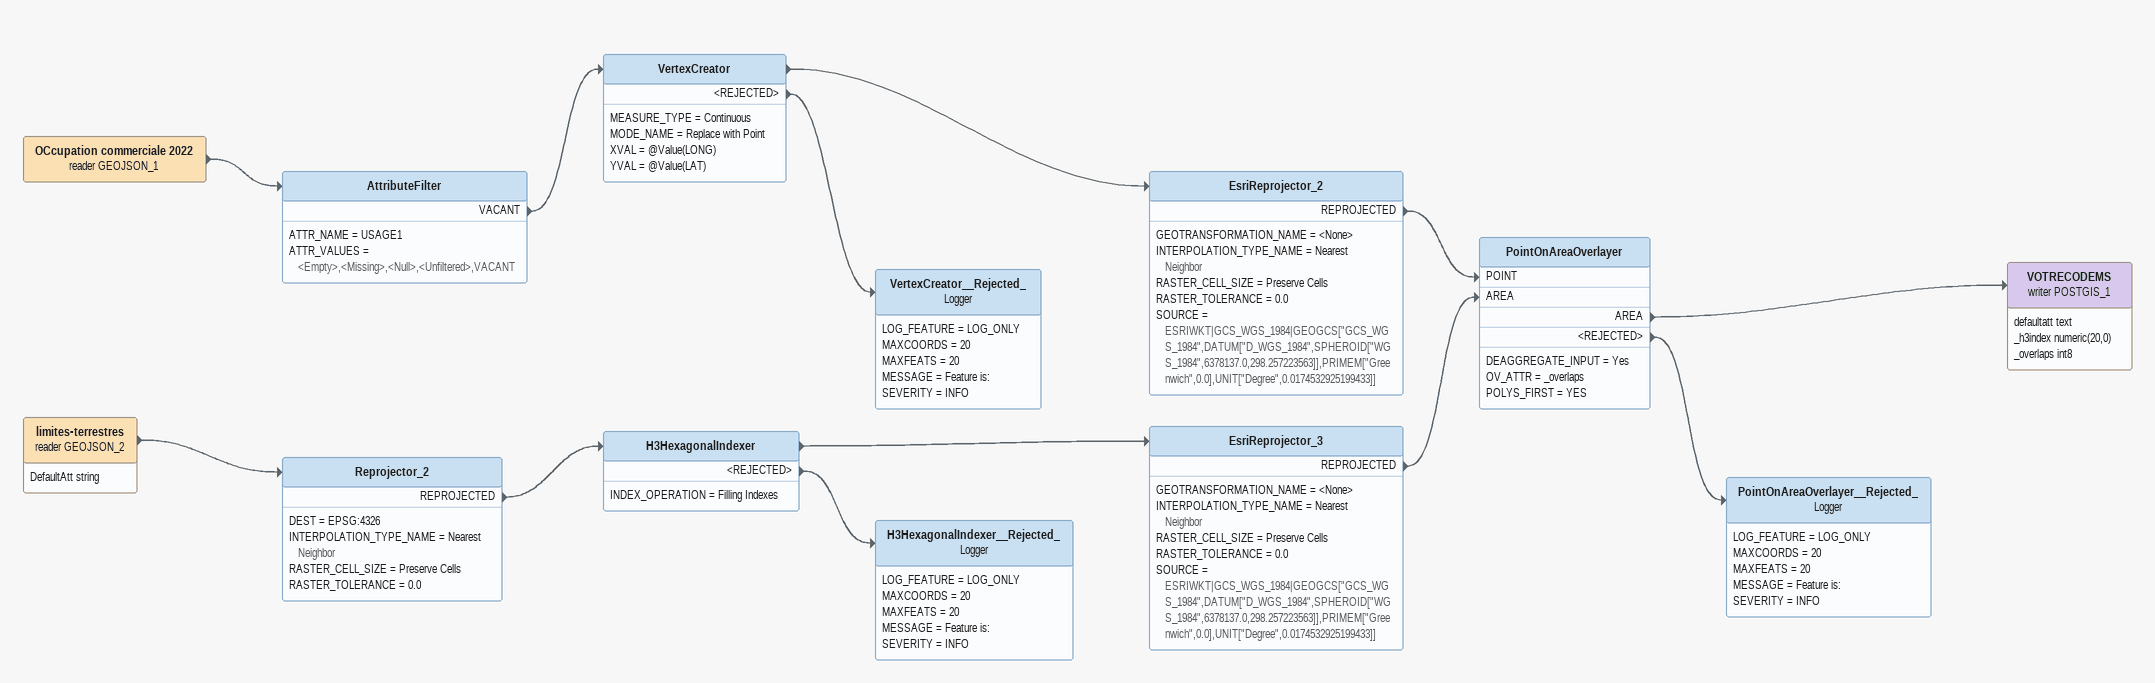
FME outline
OCcupation commerciale 2022 (reader GEOJSON_1)
    -> AttributeFilter
AttributeFilter
    ATTR_NAME = USAGE1
    ATTR_VALUES = <Empty>,<Missing>,<Null>,<Unfiltered>,VACANT
    VACANT -> VertexCreator
VertexCreator
    MEASURE_TYPE = Continuous
    MODE_NAME = Replace with Point
    XVAL = @Value(LONG)
    YVAL = @Value(LAT)
    -> EsriReprojector_2
    <REJECTED> -> VertexCreator__Rejected_
EsriReprojector_2
    GEOTRANSFORMATION_NAME = <None>
    INTERPOLATION_TYPE_NAME = Nearest Neighbor
    RASTER_CELL_SIZE = Preserve Cells
    RASTER_TOLERANCE = 0.0
    SOURCE = ESRIWKT|GCS_WGS_1984|GEOGCS["GCS_WGS_1984",DATUM["D_WGS_1984",SPHEROID["WGS_1984",6378137.0,298.257223563]],PRIMEM["Greenwich",0.0],UNIT["Degree",0.0174532925199433]]
    REPROJECTED -> PointOnAreaOverlayer [POINT]
VertexCreator__Rejected_: Logger
    LOG_FEATURE = LOG_ONLY
    MAXCOORDS = 20
    MAXFEATS = 20
    MESSAGE = Feature is:
    SEVERITY = INFO
limites-terrestres (reader GEOJSON_2)
    attributes: DefaultAtt string
    -> Reprojector_2
Reprojector_2
    DEST = EPSG:4326
    INTERPOLATION_TYPE_NAME = Nearest Neighbor
    RASTER_CELL_SIZE = Preserve Cells
    RASTER_TOLERANCE = 0.0
    REPROJECTED -> H3HexagonalIndexer
H3HexagonalIndexer
    INDEX_OPERATION = Filling Indexes
    -> EsriReprojector_3
    <REJECTED> -> H3HexagonalIndexer__Rejected_
EsriReprojector_3
    GEOTRANSFORMATION_NAME = <None>
    INTERPOLATION_TYPE_NAME = Nearest Neighbor
    RASTER_CELL_SIZE = Preserve Cells
    RASTER_TOLERANCE = 0.0
    SOURCE = ESRIWKT|GCS_WGS_1984|GEOGCS["GCS_WGS_1984",DATUM["D_WGS_1984",SPHEROID["WGS_1984",6378137.0,298.257223563]],PRIMEM["Greenwich",0.0],UNIT["Degree",0.0174532925199433]]
    REPROJECTED -> PointOnAreaOverlayer [AREA]
PointOnAreaOverlayer
    DEAGGREGATE_INPUT = Yes
    OV_ATTR = _overlaps
    POLYS_FIRST = YES
    AREA -> VOTRECODEMS (writer POSTGIS_1)
    <REJECTED> -> PointOnAreaOverlayer__Rejected_
VOTRECODEMS (writer POSTGIS_1)
    attributes: defaultatt text, _h3index numeric(20,0), _overlaps int8
PointOnAreaOverlayer__Rejected_: Logger
    LOG_FEATURE = LOG_ONLY
    MAXCOORDS = 20
    MAXFEATS = 20
    MESSAGE = Feature is:
    SEVERITY = INFO
H3HexagonalIndexer__Rejected_: Logger
    LOG_FEATURE = LOG_ONLY
    MAXCOORDS = 20
    MAXFEATS = 20
    MESSAGE = Feature is:
    SEVERITY = INFO
